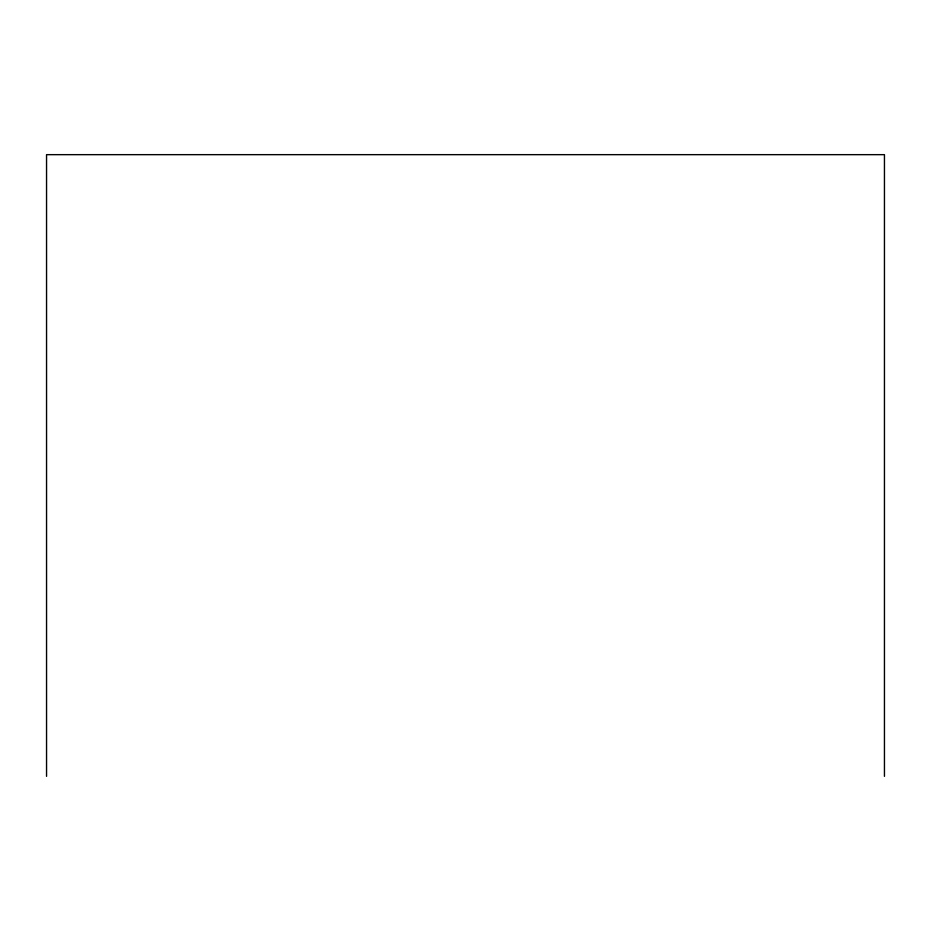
<?xml version="1.0" encoding="UTF-8"?>
<svg xmlns="http://www.w3.org/2000/svg" width="931" height="931" viewBox="0 0 931 931"><rect width="100%" height="100%" fill="white"/><g stroke="black" fill="none" stroke-linecap="round" stroke-linejoin="round"><path stroke-width="1.4" d="M884.45 776.338L884.45 154.662L46.55 154.662L46.55 776.338"/></g></svg>
